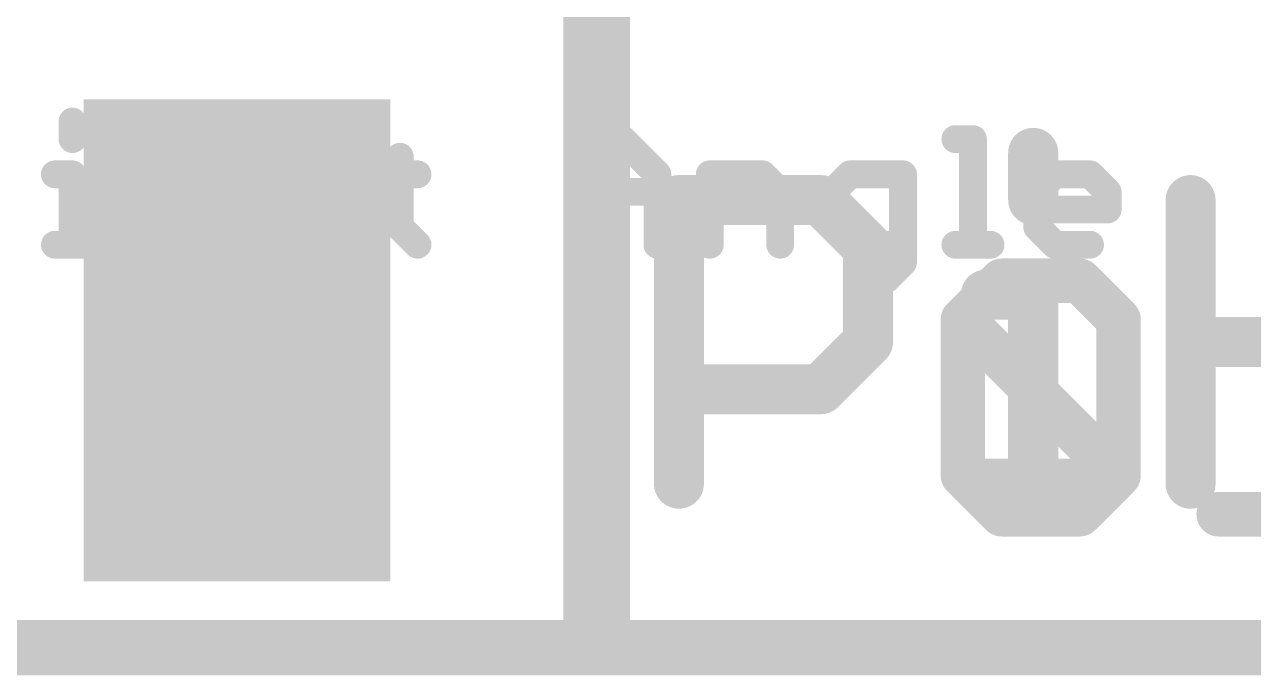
# Model space of a CAD drawing. Extents: x -29 to 79, y -27 to 74.
# Drawn here: x 41.2 to 46.82, y -0.13 to 2.85 of the extents above; entities that cross this region are included whole.
import ezdxf

# ---------------------------------------------------------------- set-up
doc = ezdxf.new("R2010")
doc.units = 0
for name, color, linetype in [('1', 12, 'CONTINUOUS'), ('16', 132, 'CONTINUOUS'), ('20', 53, 'CONTINUOUS'), ('21', 41, 'CONTINUOUS'), ('22', 40, 'CONTINUOUS'), ('27', 253, 'CONTINUOUS'), ('29', 253, 'CONTINUOUS'), ('31', 253, 'CONTINUOUS')]:
    doc.layers.add(name, color=color, linetype=linetype)

# ---------------------------------------------------------------- blocks, each defined once
blk = doc.blocks.new('RECT')
blk.add_solid([(-0.5, -0.5), (0.5, -0.5), (-0.5, 0.5), (0.5, 0.5)])

msp = doc.modelspace()

# ---------------------------------------------------------------- linework, layer by layer
at = {"layer": '1', "const_width": 0.254}
msp.add_lwpolyline([(52.07, 0), (0, 0)], dxfattribs=at)
at = {"layer": '16'}
for points, const_width in [([(45.6668, 1.6773), (45.4888, 1.4994)], 0.2032), ([(46.0227, 1.6773), (45.6668, 1.6773)], 0.2032), ([(46.2006, 1.4994), (46.0227, 1.6773)], 0.2032), ([(45.4888, 1.4994), (45.4888, 0.7876)], 0.2032), ([(46.2006, 0.7876), (45.4888, 1.4994)], 0.2032), ([(46.2006, 0.7876), (46.2006, 1.4994)], 0.2032), ([(45.4888, 0.7876), (45.6668, 0.6096)], 0.2032), ([(46.0227, 0.6096), (46.2006, 0.7876)], 0.2032), ([(45.6668, 0.6096), (46.0227, 0.6096)], 0.2032), ([(47.37, 0.6096), (46.6582, 0.6096)], 0.2032), ([(52.07, 0), (0, 0)], 0.254)]:
    msp.add_lwpolyline(points, dxfattribs=dict(at, const_width=const_width))
at = {"layer": '16', "const_width": 0.1016}
for points in [[(45.6668, 1.7281, 1), (45.6668, 1.6265)], [(45.7027, 1.6414, 1), (45.6308, 1.7132)], [(46.0586, 1.7132, 1), (45.9867, 1.6414)], [(46.0227, 1.6265, 1), (46.0227, 1.7281)], [(45.5396, 1.4994, 1), (45.438, 1.4994)], [(45.5247, 1.5353, 1), (45.4529, 1.4634)], [(45.4529, 1.5353, 1), (45.5247, 1.4634)], [(46.2514, 1.4994, 1), (46.1498, 1.4994)], [(46.1647, 1.4634, 1), (46.2365, 1.5353)], [(45.5247, 0.8235, 1), (45.4529, 0.7516)], [(46.2365, 0.7516, 1), (46.1647, 0.8235)], [(46.1647, 0.7516, 1), (46.2365, 0.8235)], [(45.438, 0.7876, 1), (45.5396, 0.7876)], [(46.1498, 0.7876, 1), (46.2514, 0.7876)], [(45.6668, 0.6604, 1), (45.6668, 0.5588)], [(45.6308, 0.5737, 1), (45.7027, 0.6455)], [(45.9867, 0.6455, 1), (46.0586, 0.5737)], [(46.0227, 0.5588, 1), (46.0227, 0.6604)], [(46.6582, 0.6604, 1), (46.6582, 0.5588)]]:
    msp.add_lwpolyline(points, format="xyb", dxfattribs=at)
at = {"layer": '20', "const_width": 0.2032}
msp.add_lwpolyline([(49.784, 0), (2.54, 0)], dxfattribs=at)
at = {"layer": '21', "const_width": 0.2286}
for points in [[(45.8102, 2.2619), (45.8102, 2.0458)], [(44.1909, 0.7493), (44.1909, 2.0458)], [(44.1909, 2.0458), (44.8391, 2.0458)], [(44.8391, 2.0458), (45.0552, 1.8297)], [(46.5297, 0.7493), (46.5297, 2.0458)], [(45.0552, 1.8297), (45.0552, 1.3976)], [(45.5941, 1.6136), (45.8102, 1.6136)], [(45.8102, 1.6136), (45.8102, 0.7493)], [(45.0552, 1.3976), (44.8391, 1.1815)], [(46.5297, 1.3976), (47.394, 1.3976)], [(44.8391, 1.1815), (44.1909, 1.1815)], [(45.5941, 0.7493), (46.0263, 0.7493)]]:
    msp.add_lwpolyline(points, dxfattribs=at)
at = {"layer": '21', "const_width": 0.1143}
for points in [[(45.8674, 2.2619, 1), (45.7531, 2.2619)], [(44.248, 2.0458, 1), (44.1337, 2.0458)], [(44.1909, 2.103, 1), (44.1909, 1.9887)], [(44.8795, 2.0862, 1), (44.7987, 2.0054)], [(44.8391, 1.9887, 1), (44.8391, 2.103)], [(46.5868, 2.0458, 1), (46.4725, 2.0458)], [(45.7531, 2.0458, 1), (45.8674, 2.0458)], [(45.1123, 1.8297, 1), (44.998, 1.8297)], [(45.0148, 1.7893, 1), (45.0956, 1.8701)], [(45.5941, 1.6708, 1), (45.5941, 1.5565)], [(45.8674, 1.6136, 1), (45.7531, 1.6136)], [(45.8102, 1.5565, 1), (45.8102, 1.6708)], [(45.0956, 1.3571, 1), (45.0148, 1.438)], [(46.5297, 1.4547, 1), (46.5297, 1.3404)], [(44.998, 1.3976, 1), (45.1123, 1.3976)], [(44.1909, 1.2386, 1), (44.1909, 1.1243)], [(44.8391, 1.1243, 1), (44.8391, 1.2386)], [(44.7987, 1.2219, 1), (44.8795, 1.1411)], [(45.5941, 0.8065, 1), (45.5941, 0.6922)], [(46.0263, 0.6922, 1), (46.0263, 0.8065)], [(44.1337, 0.7493, 1), (44.248, 0.7493)], [(45.7531, 0.7493, 1), (45.8674, 0.7493)], [(46.4725, 0.7493, 1), (46.5868, 0.7493)]]:
    msp.add_lwpolyline(points, format="xyb", dxfattribs=at)
at = {"layer": '22', "const_width": 0.3048}
msp.add_lwpolyline([(43.815, 0.127), (43.815, 3.81)], dxfattribs=at)
at = {"layer": '22', "const_width": 0.1524}
msp.add_lwpolyline([(43.7388, 0.127, 1), (43.8912, 0.127)], format="xyb", dxfattribs=at)
at = {"layer": '27', "const_width": 0.127}
for points in [[(41.4187, 2.4051), (41.4187, 2.3246)], [(42.2738, 2.3246), (42.2738, 1.8416)], [(43.7706, 2.1636), (43.9316, 2.3246)], [(43.9316, 2.3246), (44.0926, 2.1636)], [(45.4545, 2.3246), (45.535, 2.3246)], [(45.535, 2.3246), (45.535, 1.8416)], [(42.9156, 2.2441), (42.9156, 1.9221)], [(41.3382, 2.1636), (41.4187, 2.1636)], [(41.4187, 2.1636), (41.4187, 1.8416)], [(41.7929, 2.1636), (41.7124, 2.0831)], [(42.0345, 2.1636), (41.7929, 2.1636)], [(42.0345, 1.7611), (42.0345, 2.1636)], [(42.2738, 2.0831), (42.3543, 2.1636)], [(42.3543, 2.1636), (42.5153, 2.1636)], [(42.5153, 2.1636), (42.5958, 2.0831)], [(42.8351, 2.1636), (42.9961, 2.1636)], [(43.7706, 1.8416), (43.7706, 2.1636)], [(44.0926, 2.1636), (44.0926, 1.8416)], [(44.3319, 1.8416), (44.3319, 2.1636)], [(44.3319, 2.1636), (44.5734, 2.1636)], [(44.5734, 2.1636), (44.6539, 2.0831)], [(44.9737, 2.1636), (44.8932, 2.0831)], [(45.2152, 2.1636), (44.9737, 2.1636)], [(45.2152, 1.7611), (45.2152, 2.1636)], [(45.8287, 2.0831), (45.9092, 2.1636)], [(45.9092, 2.1636), (46.0702, 2.1636)], [(46.0702, 2.1636), (46.1507, 2.0831)], [(41.7124, 2.0831), (41.7124, 1.9221)], [(42.5958, 2.0831), (42.5958, 1.8416)], [(43.7706, 2.0831), (44.0926, 2.0831)], [(44.6539, 2.0831), (44.6539, 1.8416)], [(44.8932, 2.0831), (44.8932, 1.9221)], [(45.8287, 1.9221), (45.8287, 2.0831)], [(46.1507, 2.0831), (46.1507, 2.0026)], [(46.1507, 2.0026), (45.8287, 2.0026)], [(41.7124, 1.9221), (41.7929, 1.8416)], [(42.9156, 1.9221), (42.9961, 1.8416)], [(44.8932, 1.9221), (44.9737, 1.8416)], [(45.9092, 1.8416), (45.8287, 1.9221)], [(41.3382, 1.8416), (41.4992, 1.8416)], [(41.7929, 1.8416), (42.0345, 1.8416)], [(44.9737, 1.8416), (45.2152, 1.8416)], [(45.4545, 1.8416), (45.6155, 1.8416)], [(46.0702, 1.8416), (45.9092, 1.8416)], [(41.954, 1.6806), (42.0345, 1.7611)], [(45.1347, 1.6806), (45.2152, 1.7611)], [(41.8735, 1.6806), (41.954, 1.6806)], [(45.0542, 1.6806), (45.1347, 1.6806)]]:
    msp.add_lwpolyline(points, dxfattribs=at)
at = {"layer": '27', "const_width": 0.0635}
for points in [[(41.4505, 2.4051, 1), (41.387, 2.4051)], [(42.3055, 2.3246, 1), (42.242, 2.3246)], [(43.954, 2.3471, 1), (43.9091, 2.3022)], [(43.954, 2.3022, 1), (43.9091, 2.3471)], [(45.4545, 2.3564, 1), (45.4545, 2.2929)], [(45.5668, 2.3246, 1), (45.5033, 2.3246)], [(45.535, 2.2929, 1), (45.535, 2.3564)], [(41.387, 2.3246, 1), (41.4505, 2.3246)], [(42.9473, 2.2441, 1), (42.8838, 2.2441)], [(41.3382, 2.1954, 1), (41.3382, 2.1319)], [(41.4505, 2.1636, 1), (41.387, 2.1636)], [(41.4187, 2.1319, 1), (41.4187, 2.1954)], [(41.7929, 2.1954, 1), (41.7929, 2.1319)], [(41.8154, 2.1412, 1), (41.7705, 2.1861)], [(42.0662, 2.1636, 1), (42.0027, 2.1636)], [(42.0345, 2.1319, 1), (42.0345, 2.1954)], [(42.3543, 2.1954, 1), (42.3543, 2.1319)], [(42.3767, 2.1412, 1), (42.3318, 2.1861)], [(42.5377, 2.1861, 1), (42.4928, 2.1412)], [(42.5153, 2.1319, 1), (42.5153, 2.1954)], [(42.8351, 2.1954, 1), (42.8351, 2.1319)], [(42.9961, 2.1319, 1), (42.9961, 2.1954)], [(43.8023, 2.1636, 1), (43.7388, 2.1636)], [(43.7481, 2.1861, 1), (43.793, 2.1412)], [(44.1243, 2.1636, 1), (44.0608, 2.1636)], [(44.0701, 2.1412, 1), (44.115, 2.1861)], [(44.3636, 2.1636, 1), (44.3001, 2.1636)], [(44.3319, 2.1954, 1), (44.3319, 2.1319)], [(44.5958, 2.1861, 1), (44.5509, 2.1412)], [(44.5734, 2.1319, 1), (44.5734, 2.1954)], [(44.9737, 2.1954, 1), (44.9737, 2.1319)], [(44.9962, 2.1412, 1), (44.9512, 2.1861)], [(45.247, 2.1636, 1), (45.1835, 2.1636)], [(45.2152, 2.1319, 1), (45.2152, 2.1954)], [(45.9092, 2.1954, 1), (45.9092, 2.1319)], [(45.9317, 2.1412, 1), (45.8868, 2.1861)], [(46.0927, 2.1861, 1), (46.0478, 2.1412)], [(46.0702, 2.1319, 1), (46.0702, 2.1954)], [(41.7442, 2.0831, 1), (41.6807, 2.0831)], [(41.69, 2.1056, 1), (41.7349, 2.0607)], [(42.2513, 2.1056, 1), (42.2962, 2.0607)], [(42.6275, 2.0831, 1), (42.564, 2.0831)], [(42.5733, 2.0607, 1), (42.6182, 2.1056)], [(43.7706, 2.1149, 1), (43.7706, 2.0514)], [(44.0926, 2.0514, 1), (44.0926, 2.1149)], [(44.6856, 2.0831, 1), (44.6221, 2.0831)], [(44.6314, 2.0607, 1), (44.6763, 2.1056)], [(44.925, 2.0831, 1), (44.8614, 2.0831)], [(44.8707, 2.1056, 1), (44.9157, 2.0607)], [(45.8605, 2.0831, 1), (45.797, 2.0831)], [(45.8063, 2.1056, 1), (45.8512, 2.0607)], [(46.1825, 2.0831, 1), (46.119, 2.0831)], [(46.1283, 2.0607, 1), (46.1732, 2.1056)], [(45.8287, 2.0344, 1), (45.8287, 1.9709)], [(46.119, 2.0026, 1), (46.1825, 2.0026)], [(46.1507, 1.9709, 1), (46.1507, 2.0344)], [(41.7349, 1.9446, 1), (41.69, 1.8997)], [(42.938, 1.9446, 1), (42.8931, 1.8997)], [(44.9157, 1.9446, 1), (44.8707, 1.8997)], [(45.8512, 1.9446, 1), (45.8063, 1.8997)], [(41.6807, 1.9221, 1), (41.7442, 1.9221)], [(42.8838, 1.9221, 1), (42.9473, 1.9221)], [(44.8614, 1.9221, 1), (44.925, 1.9221)], [(45.797, 1.9221, 1), (45.8605, 1.9221)], [(41.3382, 1.8734, 1), (41.3382, 1.8099)], [(41.387, 1.8416, 1), (41.4505, 1.8416)], [(41.4992, 1.8099, 1), (41.4992, 1.8734)], [(41.7929, 1.8734, 1), (41.7929, 1.8099)], [(41.7705, 1.8192, 1), (41.8154, 1.8641)], [(42.0345, 1.8099, 1), (42.0345, 1.8734)], [(42.242, 1.8416, 1), (42.3055, 1.8416)], [(42.564, 1.8416, 1), (42.6275, 1.8416)], [(42.9736, 1.8192, 1), (43.0185, 1.8641)], [(43.7388, 1.8416, 1), (43.8023, 1.8416)], [(44.0608, 1.8416, 1), (44.1243, 1.8416)], [(44.3001, 1.8416, 1), (44.3636, 1.8416)], [(44.6221, 1.8416, 1), (44.6856, 1.8416)], [(44.9737, 1.8734, 1), (44.9737, 1.8099)], [(44.9512, 1.8192, 1), (44.9962, 1.8641)], [(45.2152, 1.8099, 1), (45.2152, 1.8734)], [(45.4545, 1.8734, 1), (45.4545, 1.8099)], [(45.5033, 1.8416, 1), (45.5668, 1.8416)], [(45.6155, 1.8099, 1), (45.6155, 1.8734)], [(45.9092, 1.8734, 1), (45.9092, 1.8099)], [(45.8868, 1.8192, 1), (45.9317, 1.8641)], [(46.0702, 1.8099, 1), (46.0702, 1.8734)], [(42.0569, 1.7387, 1), (42.012, 1.7836)], [(45.2377, 1.7387, 1), (45.1928, 1.7836)], [(41.8735, 1.7124, 1), (41.8735, 1.6489)], [(41.954, 1.6489, 1), (41.954, 1.7124)], [(42.0027, 1.7611, 1), (42.0662, 1.7611)], [(45.0542, 1.7124, 1), (45.0542, 1.6489)], [(45.1347, 1.6489, 1), (45.1347, 1.7124)], [(45.1835, 1.7611, 1), (45.247, 1.7611)], [(41.9315, 1.7031, 1), (41.9764, 1.6582)], [(45.1123, 1.7031, 1), (45.1572, 1.6582)]]:
    msp.add_lwpolyline(points, format="xyb", dxfattribs=at)

# ---------------------------------------------------------------- block references
at = {"layer": '1', "xscale": 1.2, "yscale": 2}
msp.add_blockref('RECT', (42.1708, 1.4051), dxfattribs=at)
at = {"layer": '29', "xscale": 1.4032, "yscale": 2.2032}
msp.add_blockref('RECT', (42.1708, 1.4051), dxfattribs=at)
at = {"layer": '31', "xscale": 1.2, "yscale": 2}
msp.add_blockref('RECT', (42.1708, 1.4051), dxfattribs=at)

doc.saveas('drawing.dxf')
